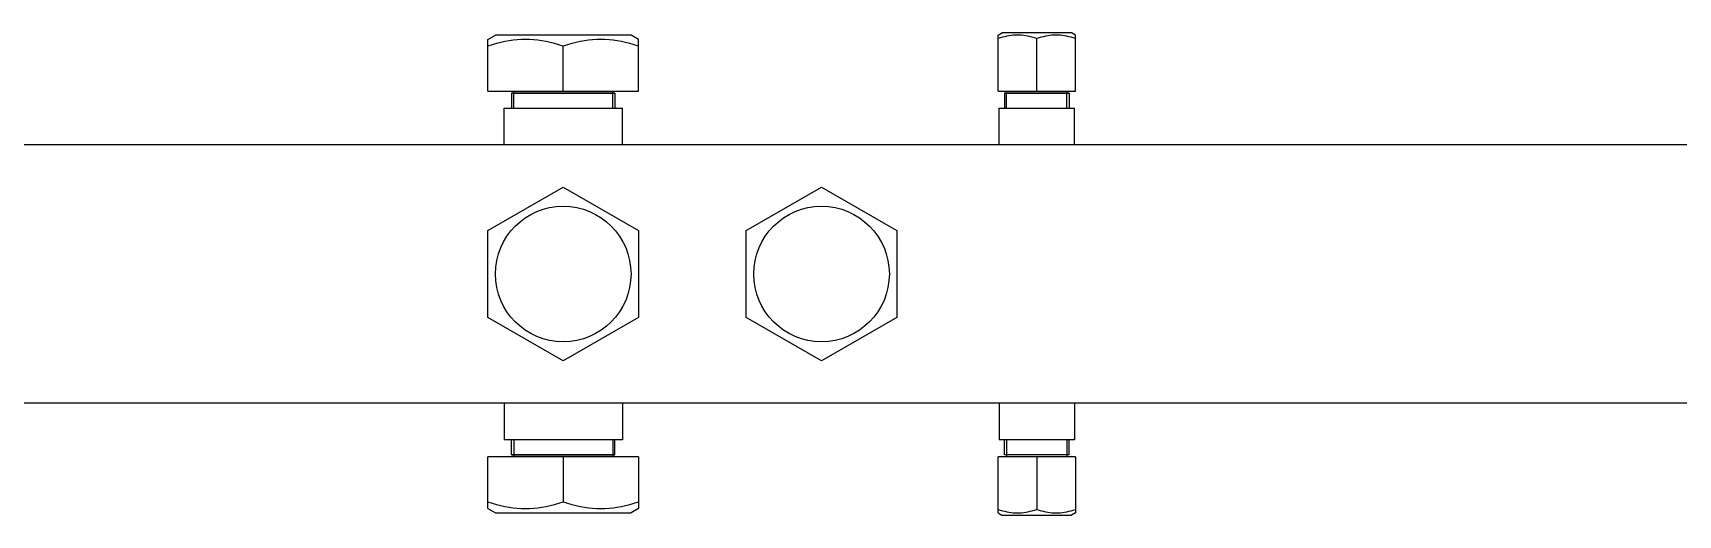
# Model space of a CAD drawing. Header units: millimetres. Extents: x 0 to 1189, y 0 to 841.
# Drawn here: x 517.7 to 594.1, y 472.2 to 494.6 of the extents above; entities that cross this region are included whole.
import ezdxf

# ---------------------------------------------------------------- set-up
doc = ezdxf.new("R2010")
doc.units = ezdxf.units.MM
doc.header["$LTSCALE"] = 65.395
doc.layers.get('0').update_dxf_attribs({"linetype": 'CONTINUOUS'})
doc.layers.add('ALL_AXIS', color=7, linetype='CONTINUOUS')

msp = doc.modelspace()

# ---------------------------------------------------------------- linework, layer by layer
at = {"color": 7, "linetype": 'CONTINUOUS'}
for p, q in [((538.8181797, 491.9002227), (545.8181797, 491.9002227)), ((544.7181797, 491.8002227), (539.9181797, 491.8002227)), ((562.5181797, 491.9002227), (566.1181797, 491.9002227)), ((565.8181797, 491.8002227), (562.8181797, 491.8002227)), ((614.7181797, 489.4002227), (504.3181797, 489.4002227)), ((614.7181797, 477.4002227), (504.3181797, 477.4002227)), ((545.8181797, 474.9002227), (538.8181797, 474.9002227)), ((539.9181797, 475.0002227), (544.7181797, 475.0002227)), ((566.1181797, 474.9002227), (562.5181797, 474.9002227)), ((565.8181797, 475.0002227), (562.8181797, 475.0002227))]:
    msp.add_line(p, q, dxfattribs=at)
at = {"color": 2, "linetype": 'CONTINUOUS'}
for p, q in [((540.0181797, 491.1002227), (540.0181797, 491.8002227)), ((544.6181797, 491.1002227), (544.6181797, 491.8002227)), ((562.9181797, 491.1002227), (562.9181797, 491.8002227)), ((565.7181797, 491.1002227), (565.7181797, 491.8002227)), ((540.0181797, 475.7002227), (540.0181797, 475.0002227)), ((544.6181797, 475.7002227), (544.6181797, 475.0002227)), ((562.9181797, 475.7002227), (562.9181797, 475.0002227)), ((565.7181797, 475.7002227), (565.7181797, 475.0002227))]:
    msp.add_line(p, q, dxfattribs=at)
at = {"layer": 'ALL_AXIS', "color": 7, "linetype": 'CONTINUOUS'}
for p, q in [((538.8181797, 494.2981501), (539.1681797, 494.5002227)), ((545.4681797, 494.5002227), (539.1681797, 494.5002227)), ((545.8181797, 494.2981501), (545.4681797, 494.5002227)), ((562.5181797, 494.4962996), (562.6981797, 494.6002227)), ((562.5181797, 491.9002227), (562.5181797, 494.4962996)), ((565.9381797, 494.6002227), (562.6981797, 494.6002227)), ((566.1181797, 494.4962996), (565.9381797, 494.6002227)), ((566.1181797, 491.9002227), (566.1181797, 494.4962996)), ((538.8181797, 491.9002227), (538.8181797, 494.2981501)), ((542.3181797, 491.9002227), (542.3181797, 493.9855427)), ((545.8181797, 491.9002227), (545.8181797, 494.2981501)), ((564.3181797, 491.9002227), (564.3181797, 494.3355301)), ((539.9181797, 491.8002227), (539.9181797, 491.1002227)), ((539.9181797, 491.8002227), (544.7181797, 491.8002227)), ((540.0181797, 491.8002227), (540.0181797, 491.9002227)), ((544.6181797, 491.8002227), (544.6181797, 491.9002227)), ((544.7181797, 491.8002227), (544.7181797, 491.1002227)), ((562.8181797, 491.8002227), (562.8181797, 491.1002227)), ((562.8181797, 491.8002227), (565.8181797, 491.8002227)), ((562.9181797, 491.8002227), (562.9181797, 491.9002227)), ((565.7181797, 491.8002227), (565.7181797, 491.9002227)), ((565.8181797, 491.8002227), (565.8181797, 491.1002227)), ((539.5681797, 489.4002227), (539.5681797, 491.1002227)), ((539.5681797, 491.1002227), (545.0681797, 491.1002227)), ((545.0681797, 489.4002227), (545.0681797, 491.1002227)), ((562.5681797, 489.4002227), (562.5681797, 491.1002227)), ((562.5681797, 491.1002227), (566.0681797, 491.1002227)), ((566.0681797, 489.4002227), (566.0681797, 491.1002227)), ((538.8181797, 485.4209486), (542.3181797, 487.4416746)), ((542.3181797, 487.4416746), (545.8181797, 485.4209486)), ((550.8181797, 485.4209486), (554.3181797, 487.4416746)), ((554.3181797, 487.4416746), (557.8181797, 485.4209486)), ((538.8181797, 481.3794967), (538.8181797, 485.4209486)), ((545.8181797, 485.4209486), (545.8181797, 481.3794967)), ((550.8181797, 481.3794967), (550.8181797, 485.4209486)), ((557.8181797, 485.4209486), (557.8181797, 481.3794967)), ((542.3181797, 479.3587708), (538.8181797, 481.3794967)), ((545.8181797, 481.3794967), (542.3181797, 479.3587708)), ((554.3181797, 479.3587708), (550.8181797, 481.3794967)), ((557.8181797, 481.3794967), (554.3181797, 479.3587708)), ((539.5681797, 477.4002227), (539.5681797, 475.7002227)), ((545.0681797, 477.4002227), (545.0681797, 475.7002227)), ((562.5681797, 477.4002227), (562.5681797, 475.7002227)), ((566.0681797, 477.4002227), (566.0681797, 475.7002227)), ((545.0681797, 475.7002227), (539.5681797, 475.7002227)), ((539.9181797, 475.0002227), (539.9181797, 475.7002227)), ((544.7181797, 475.0002227), (544.7181797, 475.7002227)), ((566.0681797, 475.7002227), (562.5681797, 475.7002227)), ((562.8181797, 475.0002227), (562.8181797, 475.7002227)), ((565.8181797, 475.0002227), (565.8181797, 475.7002227)), ((538.8181797, 472.5022953), (538.8181797, 474.9002227)), ((544.7181797, 475.0002227), (539.9181797, 475.0002227)), ((540.0181797, 475.0002227), (540.0181797, 474.9002227)), ((542.3181797, 474.9002227), (542.3181797, 472.8149027)), ((544.6181797, 475.0002227), (544.6181797, 474.9002227)), ((545.8181797, 474.9002227), (545.8181797, 472.5022953)), ((562.5181797, 472.3041457), (562.5181797, 474.9002227)), ((565.8181797, 475.0002227), (562.8181797, 475.0002227)), ((562.9181797, 475.0002227), (562.9181797, 474.9002227)), ((564.3181797, 474.9002227), (564.3181797, 472.4649152)), ((565.7181797, 475.0002227), (565.7181797, 474.9002227)), ((566.1181797, 474.9002227), (566.1181797, 472.3041457)), ((538.8181797, 472.5022953), (539.1681797, 472.3002227)), ((545.8181797, 472.5022953), (545.4681797, 472.3002227)), ((539.1681797, 472.3002227), (545.4681797, 472.3002227)), ((562.5181797, 472.3041457), (562.6981797, 472.2002227)), ((562.6981797, 472.2002227), (565.9381797, 472.2002227)), ((566.1181797, 472.3041457), (565.9381797, 472.2002227))]:
    msp.add_line(p, q, dxfattribs=at)
for points in [[(564.3181797, 494.3355301), (564.2131239, 494.3689995), (564.1100389, 494.3985421), (564.009217, 494.4241287), (563.9097813, 494.4458467), (563.811009, 494.4638145), (563.7127301, 494.4779102), (563.6145284, 494.4880775), (563.5164203, 494.4942379), (563.4182701, 494.4962819), (563.3201179, 494.4942454), (563.2220039, 494.488092), (563.1237919, 494.4779303), (563.0254996, 494.463839), (562.9267046, 494.4458721), (562.8272242, 494.4241473), (562.7263574, 494.3985521), (562.6232474, 494.3690038), (562.5181797, 494.3355301)], [(566.1181797, 494.3355301), (566.0131239, 494.3689995), (565.9100389, 494.3985421), (565.809217, 494.4241287), (565.7097813, 494.4458467), (565.611009, 494.4638145), (565.5127301, 494.4779102), (565.4145284, 494.4880775), (565.3164203, 494.4942379), (565.2182701, 494.4962819), (565.1201179, 494.4942454), (565.0220039, 494.488092), (564.9237919, 494.4779303), (564.8254996, 494.463839), (564.7267046, 494.4458721), (564.6272242, 494.4241473), (564.5263574, 494.3985521), (564.4232474, 494.3690038), (564.3181797, 494.3355301)], [(542.3181797, 493.9855427), (542.1139112, 494.0506202), (541.9134717, 494.1080631), (541.717429, 494.1578152), (541.5240799, 494.2000456), (541.3320205, 494.2349836), (541.1409205, 494.2623923), (540.9499712, 494.2821625), (540.7592041, 494.2941412), (540.5683551, 494.2981155), (540.3775021, 494.2941557), (540.1867235, 494.2821904), (539.9957538, 494.2624313), (539.8046272, 494.2350309), (539.6125235, 494.2000945), (539.4190874, 494.157851), (539.2229579, 494.1080821), (539.0224704, 494.0506283), (538.8181797, 493.9855427)], [(545.8181797, 493.9855427), (545.6139112, 494.0506202), (545.4134717, 494.1080631), (545.217429, 494.1578152), (545.0240799, 494.2000456), (544.8320205, 494.2349836), (544.6409205, 494.2623923), (544.4499712, 494.2821625), (544.2592041, 494.2941412), (544.0683551, 494.2981155), (543.8775021, 494.2941557), (543.6867235, 494.2821904), (543.4957538, 494.2624313), (543.3046272, 494.2350309), (543.1125235, 494.2000945), (542.9190874, 494.157851), (542.7229579, 494.1080821), (542.5224704, 494.0506283), (542.3181797, 493.9855427)], [(538.8181797, 472.8149027), (539.0224481, 472.7498252), (539.2228876, 472.6923822), (539.4189303, 472.6426301), (539.6122795, 472.6003997), (539.8043388, 472.5654618), (539.9954388, 472.5380531), (540.1863881, 472.5182829), (540.3771553, 472.5063042), (540.5680043, 472.5023298), (540.7588572, 472.5062897), (540.9496359, 472.5182549), (541.1406055, 472.5380141), (541.3317321, 472.5654145), (541.5238359, 472.6003508), (541.7172719, 472.6425944), (541.9134014, 472.6923632), (542.113889, 472.7498171), (542.3181797, 472.8149027)], [(542.3181797, 472.8149027), (542.5224481, 472.7498252), (542.7228876, 472.6923822), (542.9189303, 472.6426301), (543.1122795, 472.6003997), (543.3043388, 472.5654618), (543.4954388, 472.5380531), (543.6863881, 472.5182829), (543.8771553, 472.5063042), (544.0680043, 472.5023298), (544.2588572, 472.5062897), (544.4496359, 472.5182549), (544.6406055, 472.5380141), (544.8317321, 472.5654145), (545.0238359, 472.6003508), (545.2172719, 472.6425944), (545.4134014, 472.6923632), (545.613889, 472.7498171), (545.8181797, 472.8149027)], [(562.5181797, 472.4649152), (562.6232355, 472.4314459), (562.7263205, 472.4019033), (562.8271423, 472.3763167), (562.926578, 472.3545986), (563.0253504, 472.3366309), (563.1236292, 472.3225352), (563.2218309, 472.3123678), (563.319939, 472.3062074), (563.4180892, 472.3041635), (563.5162414, 472.3061999), (563.6143554, 472.3123534), (563.7125674, 472.3225151), (563.8108598, 472.3366064), (563.9096547, 472.3545732), (564.0091352, 472.376298), (564.1100019, 472.4018933), (564.2131119, 472.4314415), (564.3181797, 472.4649152)], [(564.3181797, 472.4649152), (564.4232355, 472.4314459), (564.5263205, 472.4019033), (564.6271423, 472.3763167), (564.726578, 472.3545986), (564.8253504, 472.3366309), (564.9236292, 472.3225352), (565.0218309, 472.3123678), (565.119939, 472.3062074), (565.2180892, 472.3041635), (565.3162414, 472.3061999), (565.4143554, 472.3123534), (565.5125674, 472.3225151), (565.6108598, 472.3366064), (565.7096547, 472.3545732), (565.8091352, 472.376298), (565.9100019, 472.4018933), (566.0131119, 472.4314415), (566.1181797, 472.4649152)]]:
    msp.add_lwpolyline(points, dxfattribs=at)
for centre in [(542.3181797, 483.4002227), (554.3181797, 483.4002227)]:
    msp.add_circle(centre, 3.15, dxfattribs=at)

doc.saveas('drawing.dxf')
